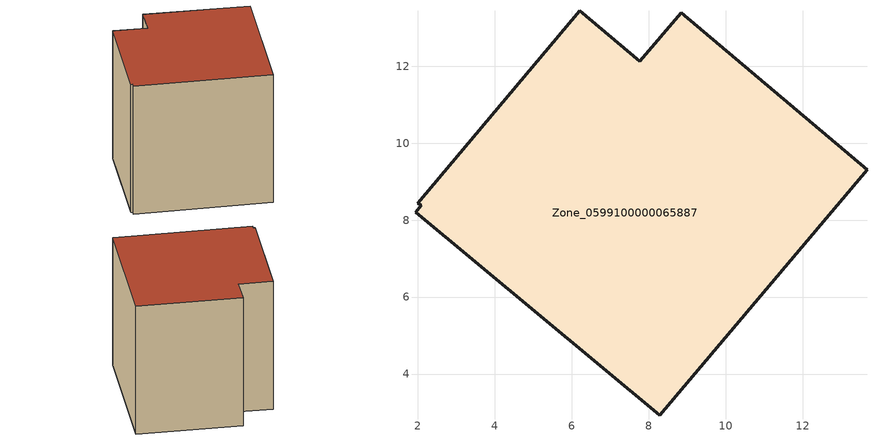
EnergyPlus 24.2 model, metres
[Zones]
Zone_0599100000065887
 floor ground (C_G): 2.09,8.38 1.99,8.44 6.21,13.44 7.77,12.12 8.84,13.39 13.67,9.31 8.28,2.93 1.94,8.2 z0
 wall outside (C_F): 8.28,2.93 13.67,9.31 8.84,13.39 7.77,12.12 6.21,13.44 1.99,8.44 2.09,8.38 1.94,8.2 8.28,2.93 z0:8.51
 roof outside (C_R): 2.09,8.38 1.94,8.2 8.28,2.93 13.67,9.31 8.84,13.39 7.77,12.12 6.21,13.44 1.99,8.44 z8.51
[BUILDING]
Pand.0599100000065887: North Axis=0; Terrain=City; Loads Convergence Tolerance Value=0.04; Temperature Convergence Tolerance Value=0.4; Solar Distribution=FullExterior; Maximum Number of Warmup Days=25; Minimum Number of Warmup Days=1
[Site:Location]
Rotterdam.The.Hague.AP_ZH_NLD Design_Conditions: Latitude=51.96; Longitude=4.45; Time Zone=1; Elevation=-4.5
[SITE:GROUNDTEMPERATURE:BUILDINGSURFACE]
18, 18, 18, 18, 18, 18, 18, 18, 18, 18, 18, 18
[MATERIAL] Thermal Absorptance=0.9; Solar Absorptance=0.7; Visible Absorptance=0.7
Name | Roughness | Thickness | Conductivity | Density | Specific Heat
G.TC.1946-1964 | MediumSmooth | 0.15 | 1 | 540 | 1210
F.TC.1946-1964 | Rough | 0.3 | 0.857143 | 1920 | 840
R.TC.1946-1964 | MediumRough | 0.2 | 0.235294 | 1500 | 1000
[CONSTRUCTION]
C_G: G.TC.1946-1964
C_F: F.TC.1946-1964
C_R: R.TC.1946-1964
[ZONE]
Zone_0599100000065887: Type=1; Multiplier=1; Ceiling Height=Autocalculate; Volume=Autocalculate; Floor Area=autocalculate; Part of Total Floor Area=Yes
[ZONEINFILTRATION:DESIGNFLOWRATE]
Infil_Zone_0599100000065887: Zone or ZoneList or Space or SpaceList=Zone_0599100000065887; Schedule=AlwaysOn; Design Flow Rate Calculation Method=Flow/Area; Flow Rate per Floor Area=0.003; Constant Term Coefficient=1; Temperature Term Coefficient=0; Velocity Term Coefficient=0; Velocity Squared Term Coefficient=0
[HVACTEMPLATE:ZONE:IDEALLOADSAIRSYSTEM]
Zone_0599100000065887: Maximum Heating Supply Air Temperature=50; Minimum Cooling Supply Air Temperature=13; Maximum Heating Supply Air Humidity Ratio=0.0156; Minimum Cooling Supply Air Humidity Ratio=0.0077; Heating Limit=NoLimit; Cooling Limit=NoLimit; Dehumidification Control Type=ConstantSensibleHeatRatio; Cooling Sensible Heat Ratio=0.7; Dehumidification Setpoint=60; Humidification Control Type=None; Humidification Setpoint=30; Outdoor Air Method=None; Outdoor Air Flow Rate per Person=0.00944; Outdoor Air Flow Rate per Zone Floor Area=0; Outdoor Air Flow Rate per Zone=0; Demand Controlled Ventilation Type=None; Outdoor Air Economizer Type=NoEconomizer; Heat Recovery Type=None; Sensible Heat Recovery Effectiveness=0.7; Latent Heat Recovery Effectiveness=0.65
[ZONECONTROL:THERMOSTAT]
ThermostatControl_Zone_0599100000065887: Zone or ZoneList=Zone_0599100000065887; Control Type Schedule=DualSetpointControlType; Control 1=Thermostat_Zone_0599100000065887; Temperature Difference Between Cutout And Setpoint=0
[THERMOSTATSETPOINT:DUALSETPOINT]
Thermostat_Zone_0599100000065887: Heating Setpoint Temperature Schedule=HeatingSetpoint_Zone_0599100000065887; Cooling Setpoint Temperature Schedule=CoolingSetpoint_Zone_0599100000065887
[SCHEDULE:COMPACT]
HeatingSetpoint_Zone_0599100000065887: Through: 12/31, For: AllDays, Until: 24:00, 21
CoolingSetpoint_Zone_0599100000065887: Through: 12/31, For: AllDays, Until: 24:00, 24
DualSetpointControlType: Through: 12/31, For: AllDays, Until: 24:00, 4
AlwaysOn: Through: 12/31, For: AllDays, Until: 24:00, 1
